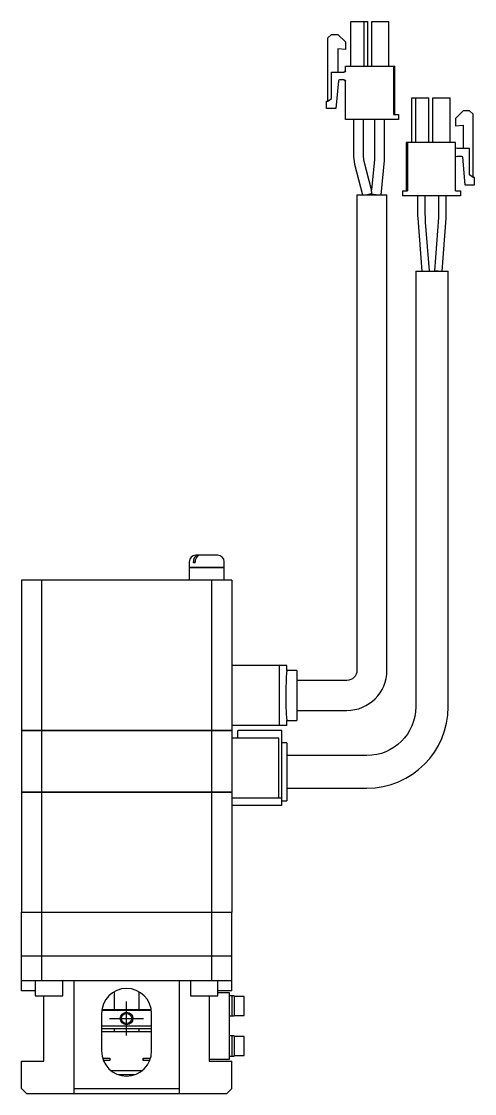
# Model space of a CAD drawing. Extents: x 0 to 1420, y -8 to 1169.
# Drawn here: x 430.8 to 521.3, y 183.5 to 397.6 of the extents above; entities that cross this region are included whole.
import ezdxf

# ---------------------------------------------------------------- set-up
doc = ezdxf.new("R2010")
doc.units = 0
doc.header["$LTSCALE"] = 0.5
doc.linetypes.add('CENTER', pattern=[50.8, 31.75, -6.35, 6.35, -6.35])
for name, color, linetype in [('MSM_CENTER', 1, 'CENTER'), ('MSM_CONTINUOUS', 7, 'CONTINUOUS'), ('MSM_NARROW', 5, 'CONTINUOUS')]:
    doc.layers.add(name, color=color, linetype=linetype)

msp = doc.modelspace()

# ---------------------------------------------------------------- linework, layer by layer
at = {"layer": 'MSM_CENTER'}
for p, q in [((451.78, 195.1), (451.78, 201.9)), ((448.38, 198.5), (455.18, 198.5))]:
    msp.add_line(p, q, dxfattribs=at)
at = {"layer": 'MSM_CONTINUOUS'}
for p, q in [((496.58, 388.7), (496.58, 397.6)), ((496.58, 397.6), (499.98, 397.6)), ((496.58, 388.7), (496.58, 397.6)), ((499.23, 388.7), (499.23, 397.6)), ((499.98, 388.7), (499.98, 397.6)), ((500.78, 388.7), (500.78, 397.6)), ((500.78, 397.6), (504.18, 397.6)), ((500.78, 388.7), (500.78, 397.6)), ((504.18, 388.7), (504.18, 397.6)), ((491.98, 394.3), (492.68, 395)), ((491.98, 394.3), (492.68, 395)), ((491.98, 381.7), (491.98, 394.3)), ((491.98, 381.7), (491.98, 394.3)), ((492.68, 395), (493.98, 395)), ((493.98, 395), (495.48, 393.5)), ((495.48, 392), (493.98, 392.13)), ((493.98, 392.13), (493.98, 387.45)), ((495.48, 392), (493.98, 392.13)), ((495.48, 393.5), (495.48, 392)), ((495.48, 387.75), (495.48, 388.7)), ((495.48, 388.7), (505.33, 388.7)), ((495.48, 387.75), (495.48, 388.7)), ((495.48, 387.75), (495.48, 387.75)), ((505.08, 388.7), (505.08, 379)), ((505.33, 379), (505.33, 388.7)), ((492.68, 382.2), (492.68, 387.45)), ((492.68, 387.45), (495.18, 387.45)), ((492.68, 382.2), (492.68, 387.45)), ((494.08, 385.77), (493.6, 380.2)), ((495.18, 385.95), (494.28, 385.95)), ((495.48, 378), (495.48, 385.65)), ((495.48, 385.65), (495.48, 385.65)), ((495.48, 378), (495.48, 385.65)), ((491.68, 380.2), (491.68, 381.7)), ((491.68, 381.7), (491.98, 381.7)), ((491.68, 380.2), (491.68, 381.7)), ((491.98, 381.7), (492.68, 382.2)), ((491.98, 381.7), (492.68, 382.2)), ((508.78, 373.45), (508.78, 382.35)), ((508.78, 382.35), (512.18, 382.35)), ((509.53, 373.45), (509.53, 382.35)), ((512.18, 373.45), (512.18, 382.35)), ((512.98, 373.45), (512.98, 382.35)), ((512.98, 382.35), (516.38, 382.35)), ((516.38, 373.45), (516.38, 382.35)), ((493.6, 380.2), (491.68, 380.2)), ((505.08, 379), (506.08, 379)), ((506.08, 379), (506.08, 378)), ((518.98, 379.75), (517.48, 378.25)), ((520.28, 379.75), (518.98, 379.75)), ((520.98, 379.05), (520.28, 379.75)), ((520.98, 366.45), (520.98, 379.05)), ((506.08, 378), (495.48, 378)), ((497.11, 378), (497.11, 370.64)), ((499.11, 370.64), (499.11, 378)), ((501.31, 378), (501.31, 370.1)), ((503.31, 370.1), (503.31, 378)), ((517.48, 378.25), (517.48, 376.75)), ((517.48, 376.75), (518.98, 376.88)), ((518.98, 376.88), (518.98, 372.2)), ((517.48, 373.45), (507.63, 373.45)), ((507.63, 373.45), (507.63, 363.75)), ((507.88, 373.45), (507.88, 363.75)), ((517.48, 363.75), (517.48, 373.45)), ((497.11, 370.64), (497.3, 369.13)), ((499.24, 369.63), (499.11, 370.64)), ((520.28, 372.2), (517.78, 372.2)), ((517.78, 370.7), (518.68, 370.7)), ((518.88, 370.52), (519.37, 364.95)), ((520.28, 366.95), (520.28, 372.2)), ((497.3, 369.13), (498.9, 363)), ((500.72, 363.95), (499.24, 369.63)), ((501.3, 370), (500.72, 363.95)), ((501.31, 370.1), (501.3, 370)), ((502.64, 363), (503.29, 369.81)), ((503.29, 369.81), (503.31, 370.1)), ((520.98, 366.45), (520.28, 366.95)), ((521.28, 366.45), (520.98, 366.45)), ((521.28, 364.95), (521.28, 366.45)), ((519.37, 364.95), (521.28, 364.95)), ((497.78, 363), (503.78, 363)), ((497.78, 363), (497.78, 268)), ((500.78, 363.22), (499.93, 363)), ((500.65, 363.19), (500.64, 363.1)), ((501.63, 363), (500.64, 363.1)), ((500.78, 363.22), (500.72, 363.95)), ((503.78, 268), (503.78, 363)), ((506.88, 363.75), (506.88, 362.75)), ((506.88, 363.75), (507.88, 363.75)), ((518.48, 362.75), (506.88, 362.75)), ((509.91, 362.75), (509.91, 359.15)), ((511.41, 360.12), (511.41, 362.75)), ((514.11, 362.75), (514.11, 359.12)), ((515.61, 359.12), (515.61, 362.75)), ((517.48, 363.75), (518.48, 363.75)), ((518.48, 363.75), (518.48, 362.75)), ((511.51, 357.49), (511.41, 360.12)), ((509.94, 358.29), (510.78, 347.75)), ((514.08, 358.43), (513.28, 347.81)), ((514.78, 347.75), (515.58, 358.32)), ((512.28, 347.81), (511.51, 357.49)), ((509.53, 347.75), (516.03, 347.75)), ((509.53, 347.75), (509.53, 260.75)), ((514.03, 347.75), (513.28, 347.81)), ((513.28, 347.81), (513.31, 347.75)), ((516.03, 260.75), (516.03, 347.75)), ((464.28, 289.7), (464.28, 288.55)), ((465.14, 289.5), (465.14, 289.7)), ((465.49, 289.5), (465.14, 289.5)), ((465.49, 289.5), (465.49, 289.7)), ((469.98, 291), (465.58, 291)), ((471.28, 288.55), (471.28, 289.7)), ((471.28, 288.55), (464.28, 288.55)), ((464.28, 288.5), (464.28, 286)), ((471.28, 288.5), (464.28, 288.5)), ((464.33, 288.55), (464.33, 288.5)), ((471.23, 288.5), (471.23, 288.55)), ((471.28, 286), (471.28, 288.5)), ((472.78, 286), (430.78, 286)), ((430.78, 286), (430.78, 256.05)), ((434.81, 286), (434.81, 256.05)), ((468.75, 286), (468.75, 256.05)), ((472.78, 286), (472.78, 256.05)), ((483.78, 269), (472.78, 269)), ((482.35, 257), (482.35, 269)), ((483.78, 268), (483.78, 269)), ((485.78, 268), (483.78, 268)), ((485.78, 268), (485.78, 258)), ((495.78, 266), (485.78, 266)), ((485.78, 260), (495.78, 260)), ((483.78, 257), (472.78, 257)), ((483.78, 257), (483.78, 258)), ((483.78, 258), (485.78, 258)), ((430.78, 256.05), (472.78, 256.05)), ((430.78, 256), (430.78, 243.75)), ((430.78, 256), (472.78, 256)), ((430.83, 256.05), (430.83, 256)), ((434.81, 256), (434.81, 243.75)), ((435.07, 256.05), (435.07, 256)), ((468.5, 256.05), (468.5, 256)), ((468.75, 256), (468.75, 243.75)), ((472.73, 256.05), (472.73, 256)), ((472.78, 256), (472.78, 219.75)), ((482.78, 256), (473.98, 256)), ((473.98, 254.5), (473.98, 256)), ((482.78, 241), (482.78, 256)), ((482.18, 254.5), (472.78, 254.5)), ((482.18, 242.5), (482.18, 254.5)), ((483.78, 253.57), (482.78, 253.57)), ((483.78, 253.57), (483.78, 241.93)), ((499.78, 251), (483.78, 251)), ((483.78, 244.5), (499.78, 244.5)), ((430.78, 243.75), (472.78, 243.75)), ((430.78, 243.7), (430.78, 219.75)), ((430.78, 243.7), (472.78, 243.7)), ((430.83, 243.75), (430.83, 243.7)), ((434.81, 243.7), (434.81, 219.75)), ((435.07, 243.75), (435.07, 243.7)), ((468.5, 243.75), (468.5, 243.7)), ((468.75, 243.7), (468.75, 219.75)), ((472.73, 243.75), (472.73, 243.7)), ((482.78, 242.5), (472.78, 242.5)), ((482.78, 241), (472.78, 241)), ((482.78, 241.93), (483.78, 241.93)), ((430.78, 219.75), (472.78, 219.75)), ((430.78, 219.7), (472.78, 219.7)), ((430.78, 204), (430.78, 219.7)), ((430.83, 219.75), (430.83, 219.7)), ((434.81, 219.7), (434.81, 211)), ((435.07, 219.75), (435.07, 219.7)), ((468.5, 219.75), (468.5, 219.7)), ((468.75, 219.7), (468.75, 211)), ((472.73, 219.75), (472.73, 219.7)), ((472.78, 204), (472.78, 219.7)), ((430.78, 211), (472.78, 211)), ((434.78, 211), (434.78, 206)), ((468.78, 206), (468.78, 211)), ((472.78, 206), (430.78, 206)), ((433.53, 206), (433.53, 203)), ((439.03, 203), (439.03, 206)), ((441.28, 183.5), (441.28, 206)), ((462.28, 206), (462.28, 183.5)), ((464.53, 206), (464.53, 203)), ((470.03, 203), (470.03, 206)), ((433.53, 204), (430.78, 204)), ((449.28, 203.83), (449.28, 200.3)), ((454.28, 200.3), (454.28, 203.83)), ((472.78, 204), (470.03, 204)), ((470.03, 203.7), (472.28, 203.7)), ((472.28, 203.7), (472.28, 190.3)), ((433.53, 203), (439.03, 203)), ((435.28, 190), (435.28, 203)), ((464.53, 203), (470.03, 203)), ((468.28, 203), (468.28, 190)), ((473.28, 203), (472.28, 203)), ((472.78, 203), (472.78, 199)), ((473.28, 203), (473.28, 199)), ((475.28, 202.9), (473.28, 202.9)), ((475.28, 199.1), (475.28, 202.9)), ((446.78, 199.5), (446.78, 192)), ((456.75, 200.1), (446.82, 200.1)), ((446.84, 200.3), (456.72, 200.3)), ((456.78, 192), (456.78, 199.5)), ((446.78, 197), (456.78, 197)), ((472.28, 199), (473.28, 199)), ((473.28, 199.1), (475.28, 199.1)), ((446.78, 196.5), (456.78, 196.5)), ((456.78, 195.8), (446.78, 195.8)), ((449.28, 196.5), (449.28, 195.8)), ((454.28, 195.8), (454.28, 196.5)), ((473.28, 195), (472.28, 195)), ((472.78, 195), (472.78, 191)), ((473.28, 195), (473.28, 191)), ((475.28, 194.9), (473.28, 194.9)), ((475.28, 191.1), (475.28, 194.9)), ((446.98, 190.6), (448.45, 190.6)), ((448.43, 190.6), (448.43, 190.1)), ((448.45, 190.6), (448.45, 190.1)), ((455.11, 190.6), (456.58, 190.6)), ((455.11, 190.1), (455.11, 190.6)), ((455.13, 190.1), (455.13, 190.6)), ((472.28, 191), (473.28, 191)), ((473.28, 191.1), (475.28, 191.1)), ((430.78, 190), (435.28, 190)), ((430.78, 184.5), (430.78, 190)), ((448.45, 190.1), (447.16, 190.1)), ((456.41, 190.1), (455.11, 190.1)), ((472.28, 190.3), (468.28, 190.3)), ((468.28, 190), (472.78, 190)), ((472.78, 184.5), (472.78, 190)), ((448.65, 188.1), (454.91, 188.1)), ((450.08, 187.3), (453.49, 187.3)), ((450.53, 187.3), (450.53, 187.16)), ((453.03, 187.16), (453.03, 187.3)), ((430.78, 184.5), (431.78, 183.5)), ((441.28, 184.5), (462.28, 184.5)), ((471.78, 183.5), (472.78, 184.5)), ((431.78, 183.5), (471.78, 183.5))]:
    msp.add_line(p, q, dxfattribs=at)
msp.add_circle((451.78, 198.5), 1.02, dxfattribs=at)
for centre, radius, start, end in [((495.18, 387.75), 0.3, 270, 0), ((494.28, 385.75), 0.2, 90, 175), ((495.18, 385.65), 0.3, 0, 90), ((495.18, 385.65), 0.3, 0, 90), ((520.66, 359.15), 10.75, 180, 184.548), ((504.86, 359.12), 10.75, 355.7108, 0), ((465.58, 289.7), 1.3, 90, 180), ((466.54, 289.78), 1.41, 131.3743, 182.8178), ((466.87, 289.79), 1.39, 132.8199, 183.04), ((466.08, 290.25), 0.751, 91.7681, 128.8955), ((466.44, 290.25), 0.754, 95.8166, 131.8939), ((469.98, 289.7), 1.3, 0, 90), ((543.8, 262.99), 60.23, 175.2289, 179.9909), ((495.78, 268), 8, 270, 0), ((543.82, 263.01), 60.26, 180.0102, 184.77), ((499.78, 260.75), 16.25, 270, 0), ((451.78, 199.5), 5, 0, 180), ((451.78, 192), 5, 180, 0)]:
    msp.add_arc(centre, radius, start, end, dxfattribs=at)
at = {"layer": 'MSM_CONTINUOUS', "extrusion": (0, 0, -1)}
for centre, radius, start, end in [((-495.18, 387.75), 0.3, 180, 270), ((-495.18, 387.75), 0.3, 180, 270), ((-495.18, 385.65), 0.3, 90, 180), ((-495.18, 385.65), 0.3, 90, 180), ((-517.78, 372.5), 0.3, 270, 0), ((-517.78, 370.4), 0.3, 0, 90), ((-518.68, 370.5), 0.2, 90, 175), ((-504.86, 359.12), 9.25, 180, 184.2892), ((-495.78, 268), 2, 180, 270), ((-499.78, 260.75), 9.75, 180, 270)]:
    msp.add_arc(centre, radius, start, end, dxfattribs=at)
at = {"layer": 'MSM_NARROW'}
msp.add_circle((451.78, 198.5), 1.25, dxfattribs=at)

doc.saveas('drawing.dxf')
